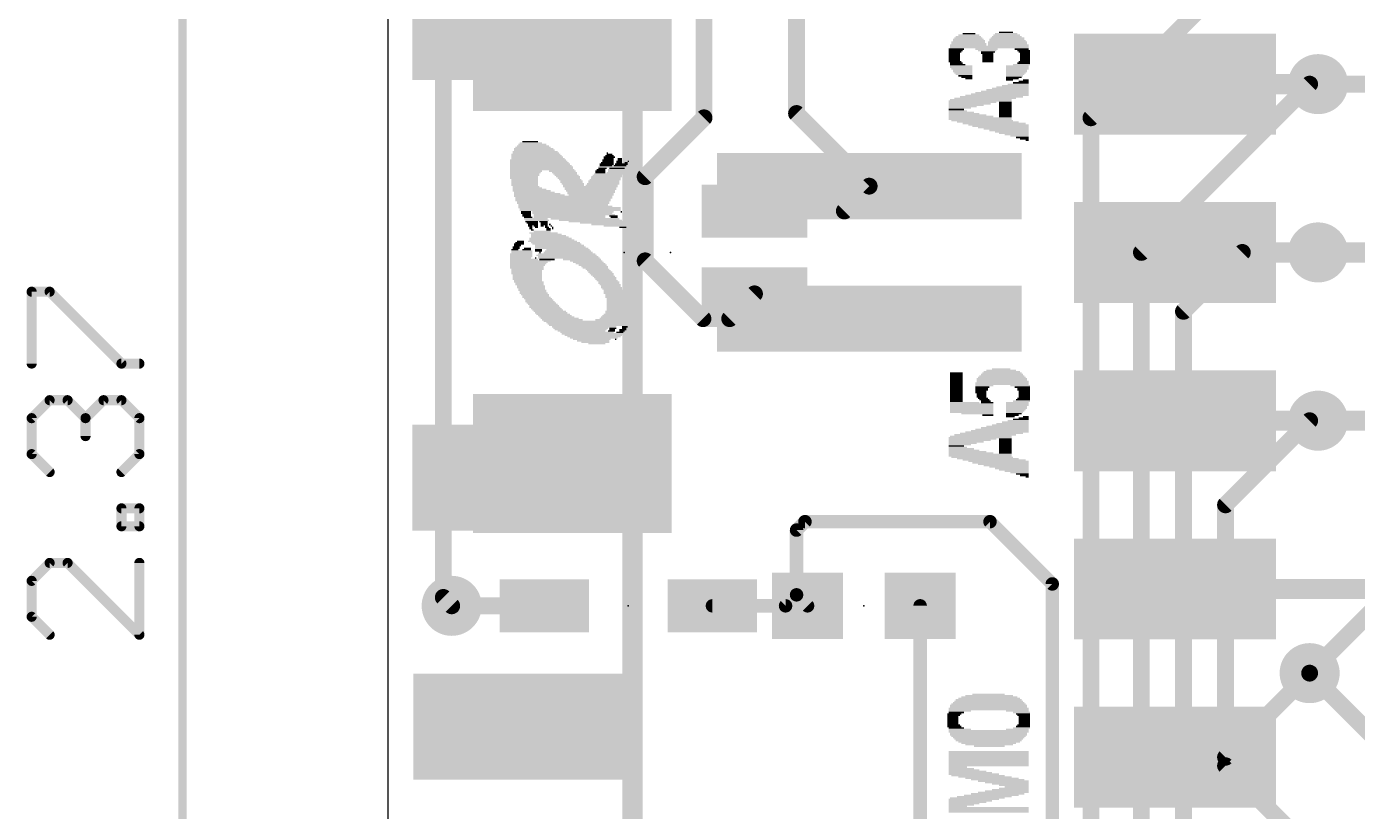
# Model space of a CAD drawing. Extents: x -30.9 to 32.9, y -36.3 to 40.7.
# Drawn here: x -30.93 to -10.84, y -5.01 to 6.84 of the extents above; entities that cross this region are included whole.
import ezdxf

# ---------------------------------------------------------------- set-up
doc = ezdxf.new("R2010")
doc.units = 0
for name, color, linetype in [('1', 12, 'CONTINUOUS'), ('16', 5, 'CONTINUOUS'), ('18', 110, 'CONTINUOUS'), ('20', 53, 'CONTINUOUS'), ('200', 132, 'CONTINUOUS'), ('23', 40, 'CONTINUOUS'), ('47', 253, 'CONTINUOUS')]:
    doc.layers.add(name, color=color, linetype=linetype)

# ---------------------------------------------------------------- blocks, each defined once
blk = doc.blocks.new('RECT')
blk.add_solid([(-0.5, -0.5), (0.5, -0.5), (-0.5, 0.5), (0.5, 0.5)])
blk = doc.blocks.new('ROUNDV')
at = {"const_width": 0.5}
blk.add_lwpolyline([(0, -0.25, 1), (0, 0.25, 1), (0, -0.25)], format="xyb", dxfattribs=at)

msp = doc.modelspace()

# ---------------------------------------------------------------- linework, layer by layer
at = {"layer": '1'}
for points, const_width in [([(-19.304, 11.43), (-19.304, 5.5255)], 0.254), ([(-20.701, 8.509), (-20.701, 5.461)], 0.254), ([(-13.589, 5.969), (-11.43, 5.969)], 0.3048), ([(-9.271, 5.969), (-11.43, 5.969)], 0.254), ([(-19.304, 5.5255), (-18.2075, 4.429)], 0.254), ([(-20.701, 5.461), (-21.59, 4.572)], 0.254), ([(-21.59, 4.572), (-21.59, 3.302)], 0.254), ([(-18.2075, 4.429), (-18.5825, 4.054)], 0.254), ([(-18.5825, 4.054), (-19.939, 4.054)], 0.254), ([(-21.59, 3.302), (-20.717, 2.429)], 0.254), ([(-13.589, 3.429), (-11.43, 3.429)], 0.3048), ([(-11.43, 3.429), (-9.271, 3.429)], 0.3048), ([(-20.314, 2.429), (-19.939, 2.804)], 0.254), ([(-20.717, 2.429), (-20.314, 2.429)], 0.254), ([(-20.314, 2.429), (-18.2075, 2.429)], 0.254), ([(-13.589, 0.889), (-11.43, 0.889)], 0.3048), ([(-11.43, 0.889), (-9.271, 0.889)], 0.3048), ([(-19.177, -0.635), (-19.304, -0.762)], 0.2032), ([(-16.383, -0.635), (-19.177, -0.635)], 0.2032), ([(-15.4432, -1.5748), (-16.383, -0.635)], 0.2032), ([(-19.304, -0.762), (-19.304, -1.739)], 0.2032), ([(-15.4432, -7.0993), (-15.4432, -1.5748)], 0.2032), ([(-13.589, -1.651), (-9.271, -1.651)], 0.3048), ([(-23.114, -1.905), (-24.511, -1.905)], 0.254), ([(-20.574, -1.905), (-19.47, -1.905)], 0.2032), ([(-19.47, -1.905), (-19.304, -1.739)], 0.2032), ([(-19.304, -1.739), (-19.138, -1.905)], 0.2032), ([(-17.438, -1.905), (-17.438, -5.3745)], 0.2032), ([(-12.827, -4.191), (-11.557, -2.921)], 0.254), ([(-10.287, -4.191), (-11.557, -2.921)], 0.254), ([(-13.589, -4.191), (-12.827, -4.191)], 0.254)]:
    msp.add_lwpolyline(points, dxfattribs=dict(at, const_width=const_width))
for points, const_width in [([(-13.589, 6.0452, 1), (-13.589, 5.8928)], 0.1524), ([(-11.43, 6.0325, 1), (-11.43, 5.9055)], 0.127), ([(-11.43, 5.8928, 1), (-11.43, 6.0452)], 0.1524), ([(-19.2591, 5.5704, 1), (-19.3489, 5.4806)], 0.127), ([(-20.7645, 5.461, 1), (-20.6375, 5.461)], 0.127), ([(-20.6561, 5.4161, 1), (-20.7459, 5.5059)], 0.127), ([(-19.3675, 5.5255, 1), (-19.2405, 5.5255)], 0.127), ([(-21.5265, 4.572, 1), (-21.6535, 4.572)], 0.127), ([(-21.6349, 4.6169, 1), (-21.5451, 4.5271)], 0.127), ([(-18.1626, 4.3841, 1), (-18.2524, 4.4739)], 0.127), ([(-18.2524, 4.3841, 1), (-18.1626, 4.4739)], 0.127), ([(-19.939, 4.1175, 1), (-19.939, 3.9905)], 0.127), ([(-18.6274, 4.0989, 1), (-18.5376, 4.0091)], 0.127), ([(-18.5825, 3.9905, 1), (-18.5825, 4.1175)], 0.127), ([(-21.5451, 3.3469, 1), (-21.6349, 3.2571)], 0.127), ([(-13.589, 3.5052, 1), (-13.589, 3.3528)], 0.1524), ([(-11.43, 3.5052, 1), (-11.43, 3.3528)], 0.1524), ([(-11.43, 3.3528, 1), (-11.43, 3.5052)], 0.1524), ([(-21.6535, 3.302, 1), (-21.5265, 3.302)], 0.127), ([(-19.8941, 2.7591, 1), (-19.9839, 2.8489)], 0.127), ([(-20.717, 2.4925, 1), (-20.717, 2.3655)], 0.127), ([(-20.7619, 2.3841, 1), (-20.6721, 2.4739)], 0.127), ([(-20.314, 2.4925, 1), (-20.314, 2.3655)], 0.127), ([(-20.3589, 2.4739, 1), (-20.2691, 2.3841)], 0.127), ([(-20.314, 2.3655, 1), (-20.314, 2.4925)], 0.127), ([(-18.2075, 2.3655, 1), (-18.2075, 2.4925)], 0.127), ([(-13.589, 0.9652, 1), (-13.589, 0.8128)], 0.1524), ([(-11.43, 0.9652, 1), (-11.43, 0.8128)], 0.1524), ([(-11.43, 0.8128, 1), (-11.43, 0.9652)], 0.1524), ([(-19.177, -0.5842, 1), (-19.177, -0.6858)], 0.1016), ([(-19.1411, -0.6709, 1), (-19.2129, -0.5991)], 0.1016), ([(-16.3471, -0.5991, 1), (-16.4189, -0.6709)], 0.1016), ([(-16.383, -0.6858, 1), (-16.383, -0.5842)], 0.1016), ([(-19.2532, -0.762, 1), (-19.3548, -0.762)], 0.1016), ([(-19.3399, -0.7261, 1), (-19.2681, -0.7979)], 0.1016), ([(-15.3924, -1.5748, 1), (-15.494, -1.5748)], 0.1016), ([(-15.4791, -1.6107, 1), (-15.4073, -1.5389)], 0.1016), ([(-13.589, -1.5748, 1), (-13.589, -1.7272)], 0.1524), ([(-24.511, -1.8415, 1), (-24.511, -1.9685)], 0.127), ([(-23.114, -1.9685, 1), (-23.114, -1.8415)], 0.127), ([(-20.574, -1.8542, 1), (-20.574, -1.9558)], 0.1016), ([(-19.47, -1.9558, 1), (-19.47, -1.8542)], 0.1016), ([(-19.2681, -1.7031, 1), (-19.3399, -1.7749)], 0.1016), ([(-19.3548, -1.739, 1), (-19.2532, -1.739)], 0.1016), ([(-19.2681, -1.7749, 1), (-19.3399, -1.7031)], 0.1016), ([(-17.3872, -1.905, 1), (-17.4888, -1.905)], 0.1016), ([(-19.5059, -1.8691, 1), (-19.4341, -1.9409)], 0.1016), ([(-19.1739, -1.9409, 1), (-19.1021, -1.8691)], 0.1016), ([(-11.5121, -2.8761, 1), (-11.6019, -2.9659)], 0.127), ([(-11.5121, -2.9659, 1), (-11.6019, -2.8761)], 0.127), ([(-13.589, -4.1275, 1), (-13.589, -4.2545)], 0.127), ([(-12.8719, -4.1461, 1), (-12.7821, -4.2359)], 0.127), ([(-12.827, -4.2545, 1), (-12.827, -4.1275)], 0.127)]:
    msp.add_lwpolyline(points, format="xyb", dxfattribs=dict(at, const_width=const_width))
at = {"layer": '16'}
for points, const_width in [([(-21.7805, -8.1915), (-21.7805, 9.8425)], 0.3048), ([(-24.638, -1.778), (-24.638, 7.62)], 0.254), ([(-12.954, 7.366), (-14.859, 5.461)], 0.254), ([(-14.097, 3.429), (-11.557, 5.969)], 0.254), ([(-11.557, 5.969), (-11.43, 5.969)], 0.254), ([(-14.859, 5.461), (-14.859, -15.6845)], 0.254), ([(-14.097, 3.429), (-14.097, -14.605)], 0.254), ([(-13.462, 2.54), (-12.573, 3.429)], 0.254), ([(-12.573, 3.429), (-11.43, 3.429)], 0.254), ([(-12.065, 3.429), (-11.43, 3.429)], 0.254), ([(-13.462, 2.54), (-13.462, -14.224)], 0.254), ([(-12.827, -0.381), (-11.557, 0.889)], 0.254), ([(-11.557, 0.889), (-11.43, 0.889)], 0.254), ([(-12.827, -4.318), (-12.827, -0.381)], 0.254), ([(-11.557, -2.921), (-9.906, -1.27)], 0.254), ([(-24.511, -1.905), (-24.638, -1.778)], 0.254), ([(-12.827, -4.318), (-11.684, -5.461)], 0.254)]:
    msp.add_lwpolyline(points, dxfattribs=dict(at, const_width=const_width))
at = {"layer": '16', "const_width": 0.127}
for points in [[(-11.557, 6.0325, 1), (-11.557, 5.9055)], [(-11.5121, 5.9241, 1), (-11.6019, 6.0139)], [(-11.43, 5.9055, 1), (-11.43, 6.0325)], [(-14.7955, 5.461, 1), (-14.9225, 5.461)], [(-14.9039, 5.5059, 1), (-14.8141, 5.4161)], [(-14.0335, 3.429, 1), (-14.1605, 3.429)], [(-14.1419, 3.4739, 1), (-14.0521, 3.3841)], [(-12.573, 3.4925, 1), (-12.573, 3.3655)], [(-12.5281, 3.3841, 1), (-12.6179, 3.4739)], [(-12.065, 3.4925, 1), (-12.065, 3.3655)], [(-11.43, 3.3655, 1), (-11.43, 3.4925)], [(-11.43, 3.3655, 1), (-11.43, 3.4925)], [(-13.3985, 2.54, 1), (-13.5255, 2.54)], [(-13.5069, 2.5849, 1), (-13.4171, 2.4951)], [(-11.557, 0.9525, 1), (-11.557, 0.8255)], [(-11.5121, 0.8441, 1), (-11.6019, 0.9339)], [(-11.43, 0.8255, 1), (-11.43, 0.9525)], [(-12.7635, -0.381, 1), (-12.8905, -0.381)], [(-12.8719, -0.3361, 1), (-12.7821, -0.4259)], [(-24.5931, -1.7331, 1), (-24.6829, -1.8229)], [(-24.7015, -1.778, 1), (-24.5745, -1.778)], [(-24.5559, -1.9499, 1), (-24.4661, -1.8601)], [(-11.6019, -2.8761, 1), (-11.5121, -2.9659)], [(-12.7821, -4.2731, 1), (-12.8719, -4.3629)], [(-12.8905, -4.318, 1), (-12.7635, -4.318)]]:
    msp.add_lwpolyline(points, format="xyb", dxfattribs=at)
at = {"layer": '20'}
msp.add_line((-25.4687, -12.9081), (-25.4687, 17.071), dxfattribs=at)
at = {"layer": '23'}
for p in [(-21.9075, 3.429), (-21.209, 3.429), (-21.844, -1.905), (-18.288, -1.905)]:
    msp.add_point(p, dxfattribs=at)
at = {"layer": '47'}
for points, const_width in [([(-28.575, -29.907), (-28.575, 30.034)], 0.13), ([(-30.8527, 1.7512), (-30.8527, 2.8359)], 0.1524), ([(-30.8527, 2.8359), (-30.5815, 2.8359)], 0.1524), ([(-30.5815, 2.8359), (-29.4969, 1.7512)], 0.1524), ([(-29.4969, 1.7512), (-29.2257, 1.7512)], 0.1524), ([(-30.8527, 0.9275), (-30.5815, 1.1987)], 0.1524), ([(-30.5815, 1.1987), (-30.3104, 1.1987)], 0.1524), ([(-30.3104, 1.1987), (-30.0392, 0.9275)], 0.1524), ([(-30.0392, 0.9275), (-29.768, 1.1987)], 0.1524), ([(-29.768, 1.1987), (-29.4969, 1.1987)], 0.1524), ([(-29.4969, 1.1987), (-29.2257, 0.9275)], 0.1524), ([(-30.8527, 0.3852), (-30.8527, 0.9275)], 0.1524), ([(-30.0392, 0.9275), (-30.0392, 0.6564)], 0.1524), ([(-29.2257, 0.9275), (-29.2257, 0.3852)], 0.1524), ([(-30.5815, 0.114), (-30.8527, 0.3852)], 0.1524), ([(-29.2257, 0.3852), (-29.4969, 0.114)], 0.1524), ([(-29.4969, -0.7045), (-29.4969, -0.4334)], 0.1524), ([(-29.4969, -0.4334), (-29.2257, -0.4334)], 0.1524), ([(-29.2257, -0.4334), (-29.2257, -0.7045)], 0.1524), ([(-29.2257, -0.7045), (-29.4969, -0.7045)], 0.1524), ([(-30.5815, -1.257), (-30.8527, -1.5282)], 0.1524), ([(-30.3104, -1.257), (-30.5815, -1.257)], 0.1524), ([(-29.2257, -2.3417), (-30.3104, -1.257)], 0.1524), ([(-29.2257, -1.257), (-29.2257, -2.3417)], 0.1524), ([(-30.8527, -1.5282), (-30.8527, -2.0705)], 0.1524), ([(-30.8527, -2.0705), (-30.5815, -2.3417)], 0.1524)]:
    msp.add_lwpolyline(points, dxfattribs=dict(at, const_width=const_width))
at = {"layer": '47', "const_width": 0.0762}
for points in [[(-30.8146, 2.8359, 1), (-30.8908, 2.8359)], [(-30.8527, 2.874, 1), (-30.8527, 2.7978)], [(-30.5546, 2.8628, 1), (-30.6085, 2.8089)], [(-30.5815, 2.7978, 1), (-30.5815, 2.874)], [(-29.4969, 1.7893, 1), (-29.4969, 1.7131)], [(-29.5238, 1.7243, 1), (-29.4699, 1.7781)], [(-29.2257, 1.7131, 1), (-29.2257, 1.7893)], [(-30.8908, 1.7512, 1), (-30.8146, 1.7512)], [(-30.5815, 1.2368, 1), (-30.5815, 1.1606)], [(-30.5546, 1.1718, 1), (-30.6085, 1.2256)], [(-30.2834, 1.2256, 1), (-30.3373, 1.1718)], [(-30.3104, 1.1606, 1), (-30.3104, 1.2368)], [(-29.768, 1.2368, 1), (-29.768, 1.1606)], [(-29.7411, 1.1718, 1), (-29.795, 1.2256)], [(-29.4699, 1.2256, 1), (-29.5238, 1.1718)], [(-29.4969, 1.1606, 1), (-29.4969, 1.2368)], [(-30.8146, 0.9275, 1), (-30.8908, 0.9275)], [(-30.8796, 0.9545, 1), (-30.8257, 0.9006)], [(-30.0011, 0.9275, 1), (-30.0773, 0.9275)], [(-30.0661, 0.9545, 1), (-30.0123, 0.9006)], [(-30.0661, 0.9006, 1), (-30.0123, 0.9545)], [(-29.1876, 0.9275, 1), (-29.2638, 0.9275)], [(-29.2526, 0.9006, 1), (-29.1988, 0.9545)], [(-30.0773, 0.6564, 1), (-30.0011, 0.6564)], [(-30.8908, 0.3852, 1), (-30.8146, 0.3852)], [(-30.8257, 0.4121, 1), (-30.8796, 0.3583)], [(-29.2638, 0.3852, 1), (-29.1876, 0.3852)], [(-29.1988, 0.3583, 1), (-29.2526, 0.4121)], [(-30.6085, 0.0871, 1), (-30.5546, 0.141)], [(-29.5238, 0.141, 1), (-29.4699, 0.0871)], [(-29.4588, -0.4334, 1), (-29.535, -0.4334)], [(-29.4969, -0.3953, 1), (-29.4969, -0.4715)], [(-29.1876, -0.4334, 1), (-29.2638, -0.4334)], [(-29.2257, -0.4715, 1), (-29.2257, -0.3953)], [(-29.4969, -0.6664, 1), (-29.4969, -0.7426)], [(-29.535, -0.7045, 1), (-29.4588, -0.7045)], [(-29.2638, -0.7045, 1), (-29.1876, -0.7045)], [(-29.2257, -0.7426, 1), (-29.2257, -0.6664)], [(-30.5815, -1.2189, 1), (-30.5815, -1.2951)], [(-30.5546, -1.284, 1), (-30.6085, -1.2301)], [(-30.2834, -1.2301, 1), (-30.3373, -1.284)], [(-30.3104, -1.2951, 1), (-30.3104, -1.2189)], [(-29.1876, -1.257, 1), (-29.2638, -1.257)], [(-30.8146, -1.5282, 1), (-30.8908, -1.5282)], [(-30.8796, -1.5013, 1), (-30.8257, -1.5551)], [(-30.8257, -2.0436, 1), (-30.8796, -2.0975)], [(-30.8908, -2.0705, 1), (-30.8146, -2.0705)], [(-30.6085, -2.3686, 1), (-30.5546, -2.3147)], [(-29.2638, -2.3417, 1), (-29.1876, -2.3417)], [(-29.2526, -2.3686, 1), (-29.1988, -2.3147)]]:
    msp.add_lwpolyline(points, format="xyb", dxfattribs=at)

# ---------------------------------------------------------------- block references
at = {"layer": '1'}
for p, xscale, yscale in [((-22.689, 6.614), 3, 2.1), ((-13.589, 5.969), 3.048, 1.524), ((-13.589, 3.429), 3.048, 1.524), ((-13.589, 0.889), 3.048, 1.524), ((-22.689, 0.244), 3, 2.1), ((-13.589, -1.651), 3.048, 1.524), ((-13.589, -4.191), 3.048, 1.524)]:
    msp.add_blockref('RECT', p, dxfattribs=dict(at, xscale=xscale, yscale=yscale))
for p, xscale, yscale, rotation in [((-23.4075, 6.829), 3.4, 1.6, 180), ((-19.939, 4.054), 0.8, 1.6, 270), ((-19.939, 2.804), 0.8, 1.6, 270), ((-23.4075, 0.029), 3.4, 1.6, 180), ((-23.114, -1.905), 1.35, 0.8, 180), ((-20.574, -1.905), 1.35, 0.8, 180), ((-23.3915, -3.728), 3.4, 1.6, 180)]:
    msp.add_blockref('RECT', p, dxfattribs=dict(at, xscale=xscale, yscale=yscale, rotation=rotation))
at = {"layer": '1', "yscale": 4.6, "rotation": 90}
for p in [(-18.2075, 4.429), (-18.2075, 2.429)]:
    msp.add_blockref('RECT', p, dxfattribs=at)
at = {"layer": '1', "xscale": 1.075, "rotation": 180}
for p in [(-19.138, -1.905), (-17.438, -1.905)]:
    msp.add_blockref('RECT', p, dxfattribs=at)
at = {"layer": '18', "xscale": 0.9064, "yscale": 0.9064}
for p in [(-11.43, 5.969), (-11.43, 5.969), (-11.43, 3.429), (-11.43, 3.429), (-11.43, 0.889), (-11.43, 0.889), (-24.511, -1.905), (-24.511, -1.905), (-11.557, -2.921), (-11.557, -2.921)]:
    msp.add_blockref('ROUNDV', p, dxfattribs=at)
at = {"layer": '200', "yscale": 0.0212}
for p, xscale in [((-16.7114, 6.6449), 0.4657), ((-16.7008, 6.6237), 0.4868), ((-16.7114, 6.666), 0.4233), ((-16.7114, 6.6872), 0.381), ((-16.7008, 6.7084), 0.3175), ((-16.7008, 6.7295), 0.1905), ((-16.1294, 6.6449), 0.5291), ((-16.1188, 6.6237), 0.5503), ((-16.1188, 6.666), 0.508), ((-16.1294, 6.6872), 0.4445), ((-16.1294, 6.7084), 0.4021), ((-16.14, 6.7295), 0.3387), ((-16.14, 6.7507), 0.2117), ((-16.9019, 6.4755), 0.2117), ((-16.9125, 6.4544), 0.1905), ((-16.9231, 6.4332), 0.1693), ((-16.8913, 6.4967), 0.2328), ((-16.7114, 6.5602), 0.5503), ((-16.3939, 6.539), 1.1853), ((-16.3939, 6.5179), 1.1853), ((-16.7114, 6.6025), 0.508), ((-16.7008, 6.5814), 0.5291), ((-16.4363, 6.4967), 0.3387), ((-16.4257, 6.4755), 0.2752), ((-16.4151, 6.4544), 0.2117), ((-16.4257, 6.4332), 0.1905), ((-16.1188, 6.6025), 0.5926), ((-16.1188, 6.5814), 0.5926), ((-16.1082, 6.5602), 0.6138), ((-15.9071, 6.4967), 0.2117), ((-15.8754, 6.4755), 0.1905), ((-15.8648, 6.4544), 0.1693), ((-15.8542, 6.4332), 0.1482), ((-16.9231, 6.412), 0.1693), ((-16.9231, 6.3909), 0.1693), ((-16.9231, 6.3697), 0.1693), ((-16.9231, 6.3485), 0.1693), ((-16.9231, 6.3274), 0.1693), ((-16.9125, 6.3062), 0.1905), ((-16.8173, 6.2427), 0.3387), ((-16.8173, 6.2216), 0.3387), ((-16.8913, 6.285), 0.1905), ((-16.8702, 6.2639), 0.2328), ((-16.4151, 6.412), 0.1693), ((-16.4151, 6.3909), 0.1693), ((-16.4151, 6.3697), 0.1693), ((-16.4151, 6.3485), 0.1693), ((-16.4151, 6.3274), 0.1693), ((-16.4151, 6.3062), 0.1693), ((-15.9706, 6.2427), 0.3387), ((-15.9706, 6.2216), 0.3387), ((-15.9071, 6.2639), 0.254), ((-15.8754, 6.285), 0.1905), ((-15.8648, 6.3062), 0.1693), ((-15.8542, 6.412), 0.1482), ((-15.8542, 6.3909), 0.1482), ((-15.8542, 6.3697), 0.1482), ((-15.8542, 6.3485), 0.1482), ((-15.8542, 6.3274), 0.1482), ((-16.8067, 6.2004), 0.3175), ((-16.7961, 6.1792), 0.2963), ((-16.7961, 6.1581), 0.2963), ((-16.7855, 6.1369), 0.2752), ((-16.7749, 6.1157), 0.254), ((-16.7538, 6.0946), 0.2117), ((-16.7326, 6.0734), 0.1693), ((-16.7008, 6.0522), 0.1058), ((-16.0024, 6.1157), 0.2752), ((-16.013, 6.0946), 0.254), ((-15.9706, 6.2004), 0.3387), ((-15.9812, 6.1792), 0.3175), ((-15.9812, 6.1581), 0.3175), ((-15.9918, 6.1369), 0.2963), ((-16.0235, 6.0734), 0.2328), ((-16.0447, 6.0522), 0.1905), ((-16.087, 6.0311), 0.1058), ((-15.8436, 6.0311), 0.0847), ((-16.2352, 5.8194), 0.8678), ((-16.2035, 5.8406), 0.8043), ((-16.1611, 5.8617), 0.7196), ((-16.1188, 5.8829), 0.635), ((-16.0765, 5.9041), 0.5503), ((-16.0447, 5.9252), 0.4868), ((-16.0024, 5.9464), 0.4022), ((-15.96, 5.9676), 0.3175), ((-15.9177, 5.9887), 0.2328), ((-15.8754, 6.0099), 0.1482), ((-16.5315, 5.7136), 0.9525), ((-16.6903, 5.6712), 0.635), ((-16.7432, 5.6501), 0.5291), ((-16.6479, 5.6924), 0.7196), ((-16.7961, 5.6289), 0.4233), ((-16.5209, 5.7347), 0.9313), ((-16.4574, 5.7559), 0.9313), ((-16.3622, 5.7771), 0.9525), ((-16.2775, 5.7982), 0.9525), ((-16.1505, 5.6924), 0.1905), ((-16.1505, 5.6712), 0.1905), ((-16.1505, 5.6501), 0.1905), ((-16.1505, 5.6289), 0.1905), ((-16.8384, 5.6077), 0.3387), ((-16.8702, 5.5654), 0.2752), ((-16.8173, 5.5442), 0.381), ((-16.722, 5.5019), 0.5715), ((-16.6691, 5.4807), 0.6773), ((-16.5315, 5.4596), 0.9525), ((-16.5315, 5.4384), 0.9525), ((-16.8913, 5.5866), 0.2328), ((-16.7749, 5.5231), 0.4656), ((-16.4998, 5.4173), 0.9313), ((-16.1505, 5.6077), 0.1905), ((-16.1505, 5.5866), 0.1905), ((-16.1505, 5.5654), 0.1905), ((-16.1505, 5.5442), 0.1905), ((-16.1505, 5.5231), 0.1905), ((-16.1505, 5.5019), 0.1905), ((-16.1505, 5.4807), 0.1905), ((-16.4151, 5.3961), 0.9313), ((-16.3199, 5.3749), 0.9525), ((-16.2564, 5.3538), 0.9101), ((-16.2246, 5.3326), 0.8466), ((-16.1823, 5.3114), 0.762), ((-16.14, 5.2903), 0.6773), ((-16.0976, 5.2691), 0.5926), ((-16.0553, 5.2479), 0.508), ((-16.0235, 5.2268), 0.4445), ((-23.2834, 5.0151), 0.5291), ((-23.2834, 5.0363), 0.4868), ((-23.294, 5.0574), 0.4233), ((-23.3152, 5.0786), 0.3387), ((-23.3257, 5.0998), 0.2328), ((-15.9812, 5.2056), 0.3598), ((-15.9389, 5.1844), 0.2752), ((-15.8965, 5.1633), 0.1905), ((-15.8648, 5.1421), 0.127), ((-15.8225, 5.1209), 0.0423), ((-23.2093, 4.8246), 0.8466), ((-23.2411, 4.9093), 0.7408), ((-23.2305, 4.8881), 0.762), ((-23.2199, 4.8669), 0.7831), ((-23.2093, 4.8458), 0.8043), ((-23.2517, 4.9516), 0.6773), ((-23.2411, 4.9304), 0.6985), ((-23.2623, 4.9728), 0.6138), ((-23.2728, 4.9939), 0.5926), ((-22.151, 4.8246), 0.1693), ((-22.1405, 4.8458), 0.1482), ((-22.1299, 4.8669), 0.1693), ((-22.1299, 4.8881), 0.127), ((-22.1616, 4.9304), 0.0212), ((-22.1299, 4.9093), 0.0847), ((-21.9711, 4.8458), 0.0635), ((-21.9711, 4.8246), 0.0635), ((-23.1988, 4.8034), 0.8678), ((-23.1882, 4.7823), 0.889), ((-23.1776, 4.7611), 0.9101), ((-23.167, 4.7399), 0.9313), ((-23.1564, 4.7188), 0.9525), ((-23.1564, 4.6976), 0.9525), ((-23.1458, 4.6764), 0.9736), ((-23.3892, 4.6553), 0.4868), ((-23.3998, 4.6341), 0.4656), ((-23.4104, 4.6129), 0.4445), ((-22.8389, 4.6553), 0.4022), ((-22.8072, 4.6341), 0.381), ((-22.7966, 4.6129), 0.3598), ((-22.1405, 4.6129), 0.4445), ((-22.2675, 4.6553), 0.1482), ((-22.2675, 4.6341), 0.1482), ((-22.2569, 4.6764), 0.127), ((-22.2357, 4.6976), 0.127), ((-22.0875, 4.7188), 0.4233), ((-22.1722, 4.7611), 0.2117), ((-22.1828, 4.7399), 0.1905), ((-22.1616, 4.7823), 0.1905), ((-22.151, 4.8034), 0.1693), ((-22.0452, 4.6341), 0.254), ((-22.0241, 4.6764), 0.254), ((-22.0241, 4.6553), 0.254), ((-22.0135, 4.6976), 0.2328), ((-21.9711, 4.7399), 0.1905), ((-21.95, 4.7611), 0.1905), ((-21.9817, 4.8034), 0.0847), ((-21.9817, 4.7823), 0.0847), ((-21.8759, 4.7823), 0.0423), ((-21.8441, 4.8034), 0.0212), ((-23.4104, 4.5918), 0.4445), ((-23.421, 4.5706), 0.4233), ((-23.421, 4.5495), 0.4233), ((-23.4104, 4.5283), 0.4022), ((-23.4104, 4.5071), 0.4022), ((-23.4104, 4.486), 0.4022), ((-23.4104, 4.4648), 0.4022), ((-23.4104, 4.4436), 0.4022), ((-23.3892, 4.4225), 0.4022), ((-22.7754, 4.5918), 0.3598), ((-22.7543, 4.5706), 0.3598), ((-22.7437, 4.5495), 0.3387), ((-22.7225, 4.5283), 0.3387), ((-22.7014, 4.5071), 0.3387), ((-22.7014, 4.486), 0.3387), ((-22.6802, 4.4648), 0.3387), ((-22.6696, 4.4436), 0.3175), ((-22.4156, 4.4225), 0.8255), ((-22.2463, 4.4436), 0.4868), ((-22.2251, 4.4648), 0.4868), ((-22.2145, 4.5071), 0.4656), ((-22.2145, 4.486), 0.4656), ((-22.1934, 4.5283), 0.4656), ((-22.1722, 4.5706), 0.4656), ((-22.1828, 4.5495), 0.4445), ((-22.1616, 4.5918), 0.4445), ((-23.3046, 4.359), 0.5715), ((-23.3681, 4.4013), 0.4445), ((-23.3363, 4.3801), 0.508), ((-23.2623, 4.3378), 0.6138), ((-23.2199, 4.3166), 0.6985), ((-23.1882, 4.2955), 0.762), ((-22.8284, 4.2743), 1.4816), ((-22.8178, 4.2531), 1.4604), ((-22.8284, 4.232), 1.4393), ((-22.8284, 4.2108), 1.4393), ((-22.4156, 4.4013), 0.7831), ((-22.4156, 4.3801), 0.7831), ((-22.4156, 4.359), 0.7408), ((-22.4156, 4.3166), 0.6985), ((-22.405, 4.3378), 0.7196), ((-22.405, 4.2955), 0.6773), ((-22.8284, 4.1896), 1.3969), ((-22.8284, 4.1685), 1.3969), ((-22.8284, 4.1473), 1.3546), ((-22.7966, 4.1261), 1.4181), ((-22.7331, 4.105), 1.5451), ((-22.7225, 4.0838), 1.5239), ((-22.7225, 4.0626), 1.5239), ((-23.3892, 4.0415), 0.1482), ((-23.3892, 4.0203), 0.1482), ((-22.6802, 4.0415), 1.2276), ((-22.6908, 4.0203), 1.2065), ((-21.95, 4.0415), 0.0212), ((-23.3787, 3.9991), 0.127), ((-23.3787, 3.978), 0.127), ((-23.3575, 3.9568), 0.127), ((-23.2411, 3.9356), 0.3598), ((-23.3046, 3.8933), 0.1905), ((-23.2199, 3.9145), 0.3598), ((-23.294, 3.8721), 0.1693), ((-23.2834, 3.851), 0.1482), ((-23.3258, 3.8298), 0.0635), ((-23.3152, 3.8086), 0.0423), ((-22.7331, 3.978), 1.0795), ((-22.7331, 3.9568), 1.0795), ((-22.659, 3.9991), 1.2276), ((-23.2411, 3.8298), 0.0635), ((-23.2305, 3.8086), 0.0423), ((-23.1247, 3.8933), 0.127), ((-23.1141, 3.8721), 0.1058), ((-23.1141, 3.851), 0.1058), ((-23.1458, 3.8298), 0.0423), ((-23.0718, 3.8086), 0.0635), ((-23.0823, 3.8298), 0.0423), ((-23.0294, 3.851), 0.0212), ((-22.5003, 3.9356), 1.0371), ((-23.0083, 3.8298), 0.0212), ((-22.9871, 3.8086), 0.0212), ((-22.4156, 3.9145), 0.9525), ((-22.331, 3.8933), 0.8255), ((-22.2357, 3.8721), 0.6773), ((-22.1616, 3.851), 0.4868), ((-22.0558, 3.8298), 0.3175), ((-22.0664, 3.978), 0.127), ((-22.0558, 3.9568), 0.1058), ((-21.9288, 3.8086), 0.1058), ((-23.3152, 3.7875), 0.0423), ((-23.1247, 3.724), 0.4233), ((-23.0188, 3.6393), 0.635), ((-22.9977, 3.6182), 0.6773), ((-23.0506, 3.6817), 0.5292), ((-23.294, 3.7663), 0.0423), ((-23.0823, 3.7028), 0.4657), ((-23.0294, 3.6605), 0.5715), ((-23.1458, 3.7452), 0.254), ((-23.0506, 3.7875), 0.0635), ((-23.0506, 3.7663), 0.0635), ((-22.9871, 3.7875), 0.0212), ((-23.4633, 3.4065), 0.3387), ((-23.5586, 3.47), 0.1058), ((-23.4527, 3.4488), 0.3175), ((-23.4527, 3.4277), 0.3175), ((-23.5374, 3.5123), 0.1058), ((-23.5374, 3.4912), 0.1058), ((-23.4951, 3.5547), 0.1482), ((-23.5162, 3.5335), 0.1058), ((-23.4845, 3.5758), 0.127), ((-23.4739, 3.597), 0.1058), ((-23.3787, 3.47), 0.127), ((-23.3681, 3.4912), 0.1058), ((-22.9871, 3.597), 0.7408), ((-22.9448, 3.5758), 0.7408), ((-22.9236, 3.5547), 0.7408), ((-22.8813, 3.5335), 0.7408), ((-22.8707, 3.5123), 0.762), ((-23.1988, 3.47), 0.1058), ((-23.1988, 3.4488), 0.1058), ((-22.8495, 3.4912), 0.8043), ((-22.7754, 3.4065), 0.8678), ((-23.1776, 3.4277), 0.0212), ((-22.7543, 3.4277), 0.7408), ((-22.7543, 3.4488), 0.6985), ((-22.7543, 3.47), 0.6561), ((-23.4633, 3.3853), 0.3387), ((-23.4633, 3.3642), 0.3387), ((-23.4739, 3.343), 0.3175), ((-23.3469, 3.2795), 0.5715), ((-23.3575, 3.2583), 0.5503), ((-23.3787, 3.216), 0.508), ((-23.421, 3.3218), 0.4233), ((-23.3257, 3.3007), 0.6138), ((-23.3681, 3.2372), 0.5291), ((-23.2411, 3.343), 0.0212), ((-22.7754, 3.3853), 0.9101), ((-22.7543, 3.3642), 0.9101), ((-22.7437, 3.343), 0.9313), ((-23.0718, 3.3218), 0.2328), ((-22.5426, 3.3218), 0.5715), ((-22.4791, 3.3007), 0.4868), ((-22.4474, 3.2795), 0.4656), ((-22.4156, 3.2583), 0.4445), ((-22.3839, 3.2372), 0.4233), ((-22.3521, 3.216), 0.4022), ((-23.3787, 3.1948), 0.508), ((-23.3681, 3.1737), 0.4868), ((-23.3787, 3.1525), 0.4657), ((-23.3787, 3.1313), 0.4657), ((-23.3787, 3.1102), 0.4657), ((-23.3681, 3.089), 0.4445), ((-23.3681, 3.0678), 0.4445), ((-23.3681, 3.0467), 0.4445), ((-23.3681, 3.0255), 0.4445), ((-23.3575, 3.0043), 0.4233), ((-22.3415, 3.1948), 0.381), ((-22.3098, 3.1737), 0.3598), ((-22.2886, 3.1525), 0.3598), ((-22.2675, 3.1313), 0.3598), ((-22.2463, 3.1102), 0.3598), ((-22.2357, 3.089), 0.3387), ((-22.2145, 3.0678), 0.3387), ((-22.1934, 3.0467), 0.3387), ((-22.1828, 3.0255), 0.3175), ((-22.1616, 3.0043), 0.3175), ((-23.3469, 2.9832), 0.4445), ((-23.3363, 2.962), 0.4233), ((-23.3363, 2.9409), 0.4233), ((-23.3152, 2.9197), 0.4233), ((-23.3152, 2.8985), 0.4233), ((-23.3046, 2.8774), 0.4022), ((-23.294, 2.8562), 0.4233), ((-23.2834, 2.835), 0.4022), ((-23.2728, 2.8139), 0.4233), ((-22.1405, 2.9832), 0.3175), ((-22.1405, 2.962), 0.3175), ((-22.1193, 2.9409), 0.3175), ((-22.1087, 2.9197), 0.2963), ((-22.0981, 2.8985), 0.3175), ((-22.0875, 2.8774), 0.2963), ((-22.0664, 2.8562), 0.2963), ((-22.0664, 2.835), 0.2963), ((-22.0558, 2.8139), 0.3175), ((-23.2517, 2.7927), 0.4233), ((-23.2411, 2.7715), 0.4022), ((-23.2305, 2.7504), 0.4233), ((-23.2093, 2.7292), 0.4233), ((-23.1776, 2.6869), 0.4445), ((-23.1882, 2.708), 0.4233), ((-23.1564, 2.6657), 0.4445), ((-23.1353, 2.6445), 0.4445), ((-23.1141, 2.6234), 0.4445), ((-23.1035, 2.6022), 0.4656), ((-22.0452, 2.7927), 0.2963), ((-22.0452, 2.7715), 0.2963), ((-22.0346, 2.7504), 0.3175), ((-22.0241, 2.7292), 0.2963), ((-22.0241, 2.708), 0.2963), ((-22.0135, 2.6869), 0.3175), ((-22.0135, 2.6657), 0.3175), ((-22.0135, 2.6445), 0.3175), ((-22.0135, 2.6234), 0.3175), ((-22.0029, 2.6022), 0.3387), ((-23.0823, 2.581), 0.4657), ((-23.0612, 2.5599), 0.4656), ((-23.0294, 2.5387), 0.4868), ((-23.0083, 2.5175), 0.4868), ((-22.9765, 2.4964), 0.508), ((-22.9553, 2.4752), 0.508), ((-22.9236, 2.454), 0.5291), ((-22.8813, 2.4329), 0.5715), ((-22.8389, 2.4117), 0.6138), ((-22.0875, 2.4117), 0.508), ((-22.0558, 2.4329), 0.4445), ((-22.0452, 2.454), 0.4233), ((-22.0346, 2.4752), 0.4022), ((-22.0241, 2.4964), 0.381), ((-22.0135, 2.5387), 0.3598), ((-22.0135, 2.5175), 0.3598), ((-22.0029, 2.581), 0.3387), ((-22.0029, 2.5599), 0.3387), ((-22.4791, 2.3905), 1.2911), ((-22.4685, 2.3694), 1.2276), ((-22.458, 2.3482), 1.2065), ((-22.4474, 2.327), 1.1853), ((-22.5109, 2.3059), 0.9736), ((-22.5638, 2.2847), 0.8255), ((-22.5638, 2.2635), 0.7831), ((-22.5532, 2.2424), 0.7196), ((-22.4685, 2.2212), 0.8043), ((-22.3839, 2.2), 0.9313), ((-22.0981, 2.2424), 0.1058), ((-22.077, 2.2847), 0.1058), ((-22.0875, 2.2635), 0.0847), ((-21.9711, 2.2212), 0.1058), ((-21.9288, 2.2635), 0.1058), ((-21.9394, 2.2424), 0.0847), ((-21.8971, 2.3059), 0.0847), ((-21.9076, 2.2847), 0.0635), ((-22.3733, 2.1789), 0.8678), ((-22.3627, 2.1577), 0.8043), ((-22.3627, 2.1365), 0.7196), ((-22.3945, 2.1154), 0.5715), ((-22.3733, 2.0942), 0.4868), ((-22.3415, 2.0731), 0.4233), ((-22.3204, 2.0519), 0.254), ((-22.0346, 2.1154), 0.0212), ((-16.8913, 1.6074), 0.1905), ((-16.2035, 1.6074), 0.5926), ((-16.2035, 1.6286), 0.5503), ((-16.214, 1.6497), 0.4445), ((-16.214, 1.6709), 0.2752), ((-16.8913, 1.5862), 0.1905), ((-16.8913, 1.5651), 0.1905), ((-16.8913, 1.5439), 0.1905), ((-16.8913, 1.5227), 0.1905), ((-16.8913, 1.5016), 0.1905), ((-16.8913, 1.4804), 0.1905), ((-16.8913, 1.4592), 0.1905), ((-16.8913, 1.4381), 0.1905), ((-16.8913, 1.4169), 0.1905), ((-16.2035, 1.4592), 0.8043), ((-16.2035, 1.4381), 0.8043), ((-16.468, 1.4169), 0.2752), ((-16.2035, 1.5227), 0.762), ((-16.2035, 1.5016), 0.762), ((-16.1929, 1.4804), 0.7831), ((-16.2035, 1.5439), 0.7196), ((-16.2035, 1.5651), 0.6773), ((-16.2035, 1.5862), 0.635), ((-15.9283, 1.4169), 0.2963), ((-16.8913, 1.3957), 0.1905), ((-16.8913, 1.3746), 0.1905), ((-16.8913, 1.3534), 0.1905), ((-16.8913, 1.3322), 0.1905), ((-16.8913, 1.3111), 0.1905), ((-16.8913, 1.2899), 0.1905), ((-16.8913, 1.2688), 0.1905), ((-16.8913, 1.2476), 0.1905), ((-16.8913, 1.2264), 0.1905), ((-16.8913, 1.2053), 0.1905), ((-16.4998, 1.3957), 0.2117), ((-16.5104, 1.3746), 0.1905), ((-16.5104, 1.3534), 0.1905), ((-16.5209, 1.3322), 0.1693), ((-16.5209, 1.3111), 0.1693), ((-16.5104, 1.2899), 0.1482), ((-16.5104, 1.2688), 0.1482), ((-16.5104, 1.2476), 0.1482), ((-16.4892, 1.2264), 0.1482), ((-16.468, 1.2053), 0.1482), ((-15.8965, 1.3957), 0.2328), ((-15.886, 1.2053), 0.2117), ((-15.8754, 1.3746), 0.1905), ((-15.8754, 1.3534), 0.1905), ((-15.8754, 1.2264), 0.1905), ((-15.8648, 1.3322), 0.1693), ((-15.8648, 1.3111), 0.1693), ((-15.8648, 1.2899), 0.1693), ((-15.8648, 1.2688), 0.1693), ((-15.8648, 1.2476), 0.1693), ((-16.8913, 1.1841), 0.1905), ((-16.6585, 1.1418), 0.6561), ((-16.6585, 1.1206), 0.6561), ((-16.6585, 1.0994), 0.6561), ((-16.6585, 1.0783), 0.6561), ((-16.6585, 1.0571), 0.6561), ((-16.6585, 1.0359), 0.6561), ((-16.6585, 1.0148), 0.6561), ((-16.7643, 1.1629), 0.4445), ((-16.4469, 1.1841), 0.1482), ((-16.4257, 1.1629), 0.1905), ((-16.0024, 1.0359), 0.2752), ((-16.013, 1.0148), 0.254), ((-15.9706, 1.1629), 0.3387), ((-15.9706, 1.1418), 0.3387), ((-15.9706, 1.1206), 0.3387), ((-15.9812, 1.0994), 0.3175), ((-15.9812, 1.0783), 0.3175), ((-15.9918, 1.0571), 0.2963), ((-15.9071, 1.1841), 0.254), ((-16.5739, 0.9936), 0.4868), ((-16.4151, 0.9724), 0.1693), ((-16.1188, 0.8031), 0.635), ((-16.0765, 0.8243), 0.5503), ((-16.0447, 0.8454), 0.4868), ((-16.0024, 0.8666), 0.4022), ((-16.0765, 0.9513), 0.127), ((-16.0235, 0.9936), 0.2328), ((-16.0447, 0.9724), 0.1905), ((-15.96, 0.8878), 0.3175), ((-15.9177, 0.9089), 0.2328), ((-15.8754, 0.9301), 0.1482), ((-15.8436, 0.9513), 0.0847), ((-16.5315, 0.6338), 0.9525), ((-16.6479, 0.6126), 0.7196), ((-16.5209, 0.6549), 0.9313), ((-16.4574, 0.6761), 0.9313), ((-16.3622, 0.6973), 0.9525), ((-16.2775, 0.7184), 0.9525), ((-16.2352, 0.7396), 0.8678), ((-16.2035, 0.7608), 0.8043), ((-16.1611, 0.7819), 0.7196), ((-16.1505, 0.6126), 0.1905), ((-16.6903, 0.5914), 0.635), ((-16.7432, 0.5703), 0.5291), ((-16.8384, 0.5279), 0.3387), ((-16.8702, 0.4856), 0.2752), ((-16.8173, 0.4644), 0.381), ((-16.722, 0.4221), 0.5715), ((-16.6691, 0.401), 0.6773), ((-16.7961, 0.5491), 0.4233), ((-16.8913, 0.5068), 0.2328), ((-16.7749, 0.4433), 0.4656), ((-16.1505, 0.5914), 0.1905), ((-16.1505, 0.5703), 0.1905), ((-16.1505, 0.5491), 0.1905), ((-16.1505, 0.5279), 0.1905), ((-16.1505, 0.5068), 0.1905), ((-16.1505, 0.4856), 0.1905), ((-16.1505, 0.4644), 0.1905), ((-16.1505, 0.4433), 0.1905), ((-16.1505, 0.4221), 0.1905), ((-16.1505, 0.401), 0.1905), ((-16.5315, 0.3798), 0.9525), ((-16.5315, 0.3586), 0.9525), ((-16.4998, 0.3375), 0.9313), ((-16.4151, 0.3163), 0.9313), ((-16.3199, 0.2951), 0.9525), ((-16.2564, 0.274), 0.9101), ((-16.2246, 0.2528), 0.8466), ((-16.1823, 0.2316), 0.762), ((-16.14, 0.2105), 0.6773), ((-16.0976, 0.1893), 0.5926), ((-16.0553, 0.1681), 0.508), ((-16.0235, 0.147), 0.4445), ((-15.9812, 0.1258), 0.3598), ((-15.9389, 0.1046), 0.2752), ((-15.8965, 0.0835), 0.1905), ((-15.8648, 0.0623), 0.127), ((-15.8225, 0.0411), 0.0423), ((-16.4045, -3.4089), 1.1641), ((-16.4045, -3.3877), 1.1218), ((-16.4045, -3.3666), 1.0795), ((-16.4045, -3.3454), 1.0371), ((-16.4045, -3.3242), 0.9948), ((-16.3939, -3.3031), 0.9313), ((-16.3939, -3.2819), 0.8466), ((-16.3939, -3.2607), 0.7196), ((-16.4045, -3.2396), 0.4868), ((-16.9231, -3.5359), 0.2117), ((-16.9337, -3.5571), 0.1905), ((-16.9443, -3.5782), 0.1693), ((-16.9443, -3.5994), 0.1693), ((-16.9443, -3.6206), 0.1693), ((-16.8384, -3.4936), 0.3387), ((-16.4045, -3.4512), 1.2065), ((-16.4045, -3.4724), 1.2065), ((-16.8913, -3.5147), 0.2328), ((-16.4045, -3.4301), 1.1641), ((-15.9706, -3.4936), 0.3387), ((-15.9071, -3.5147), 0.254), ((-15.886, -3.5359), 0.2117), ((-15.8754, -3.5571), 0.1905), ((-15.8648, -3.5782), 0.1693), ((-15.8648, -3.5994), 0.1693), ((-15.8648, -3.6206), 0.1693), ((-16.9337, -3.7052), 0.1905), ((-16.9231, -3.7264), 0.2117), ((-16.9443, -3.6417), 0.1693), ((-16.9443, -3.6629), 0.1693), ((-16.9443, -3.6841), 0.1693), ((-16.8384, -3.7687), 0.3387), ((-16.8913, -3.7475), 0.2328), ((-16.4045, -3.7899), 1.2065), ((-16.4045, -3.811), 1.2065), ((-15.9706, -3.7687), 0.3387), ((-15.9071, -3.7475), 0.254), ((-15.886, -3.7264), 0.2117), ((-15.8754, -3.7052), 0.1905), ((-15.8648, -3.6417), 0.1693), ((-15.8648, -3.6629), 0.1693), ((-15.8648, -3.6841), 0.1693), ((-16.4045, -3.8322), 1.1641), ((-16.4045, -3.8534), 1.1641), ((-16.4045, -3.8745), 1.1218), ((-16.4045, -3.8957), 1.0795), ((-16.4045, -3.9169), 1.0371), ((-16.4045, -3.938), 0.9948), ((-16.3939, -3.9592), 0.9313), ((-16.4045, -3.9804), 0.8255), ((-16.3939, -4.0015), 0.7196), ((-16.3939, -4.0227), 0.4656), ((-16.4045, -4.1074), 1.2065), ((-16.4045, -4.1285), 1.2065), ((-16.4045, -4.1497), 1.2065), ((-16.4045, -4.1709), 1.2065), ((-16.4045, -4.192), 1.2065), ((-16.4045, -4.2132), 1.2065), ((-16.8702, -4.3402), 0.2752), ((-16.8173, -4.3614), 0.381), ((-16.722, -4.4037), 0.5715), ((-16.6797, -4.4249), 0.6561), ((-16.4045, -4.2344), 1.2065), ((-16.4045, -4.2555), 1.2065), ((-16.4045, -4.2767), 1.2065), ((-16.4045, -4.2979), 1.2065), ((-16.4045, -4.319), 1.2065), ((-16.7749, -4.3825), 0.4656), ((-16.6268, -4.446), 0.762), ((-16.5633, -4.4672), 0.8043), ((-16.4574, -4.4884), 0.8043), ((-16.3516, -4.5095), 0.8043), ((-16.2669, -4.5307), 0.8043), ((-16.1823, -4.5518), 0.762), ((-16.1294, -4.573), 0.6561), ((-16.0765, -4.5942), 0.5503), ((-16.0235, -4.6153), 0.4445), ((-16.6268, -4.827), 0.762), ((-16.5739, -4.8058), 0.8255), ((-16.468, -4.7847), 0.8255), ((-16.3622, -4.7635), 0.8255), ((-16.2669, -4.7423), 0.8043), ((-16.1823, -4.7212), 0.762), ((-16.1294, -4.7), 0.6561), ((-16.0765, -4.6788), 0.5503), ((-16.0235, -4.6577), 0.4445), ((-15.9812, -4.6365), 0.3598), ((-16.6797, -4.8482), 0.6561), ((-16.722, -4.8693), 0.5715), ((-16.8173, -4.9117), 0.381), ((-16.8702, -4.9328), 0.2752), ((-16.7749, -4.8905), 0.4656), ((-16.4045, -4.954), 1.2065), ((-16.4045, -4.9752), 1.2065), ((-16.4045, -4.9963), 1.2065), ((-16.4045, -5.0175), 1.2065)]:
    msp.add_blockref('RECT', p, dxfattribs=dict(at, xscale=xscale))

doc.saveas('drawing.dxf')
